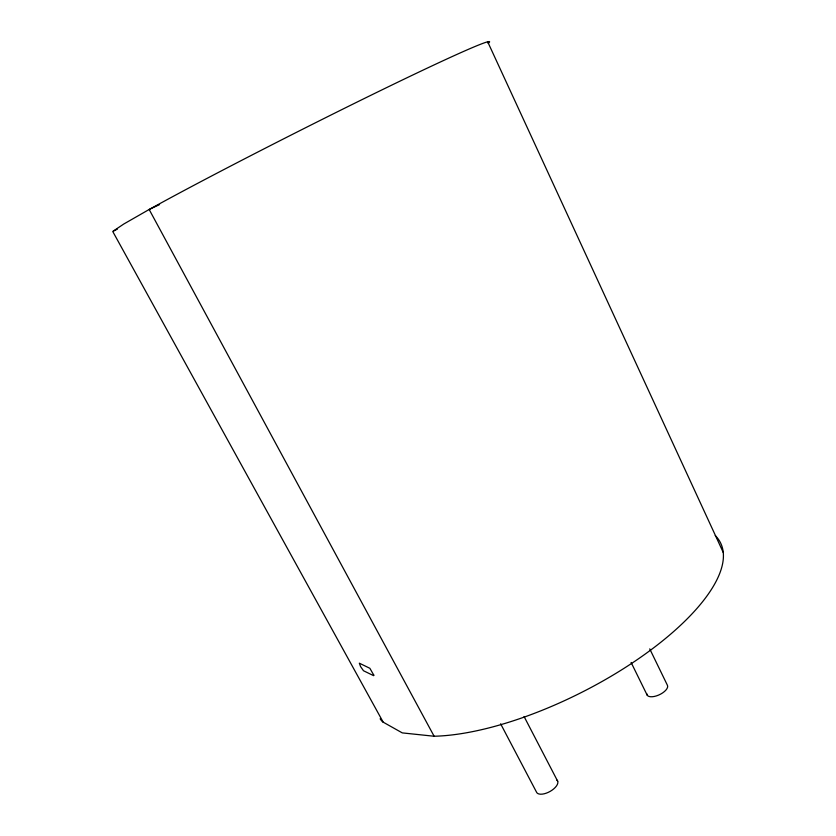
<?xml version="1.0" encoding="UTF-8"?>
<svg xmlns="http://www.w3.org/2000/svg" width="836" height="836" viewBox="0 0 836 836"><rect width="100%" height="100%" fill="white"/><g stroke="black" fill="none" stroke-linecap="round" stroke-linejoin="round"><path stroke-width="1.25" d="M113.884 230.872L117.374 229.137M159.571 204.58L149.163 209.481L123.749 224.038L112.724 231.447L383.191 722.168M715.25 535.573A191.747 71.06 -26.8 0 1 644.452 654.598A191.747 71.06 -26.8 0 1 434.124 736.244L402.273 732.89L382.543 721.802A191.747 71.06 -26.8 0 1 380.119 718.814M434.124 736.244L149.163 209.481A211.414 6.186 -26.8 0 1 370.818 95.314A211.414 6.186 -26.8 0 1 488.172 43.378M500.618 723.798L536.367 791.849A11.944 5.674 -28.7 0 0 550.255 791.326A11.944 5.674 -28.7 0 0 556.87 780.072M524.078 716.536L557.716 781.284M631.107 662.457L647.158 695.124M649.729 648.872L667.337 685.123A11.276 5.058 -25.2 0 1 658.549 695.113A11.276 5.058 -25.2 0 1 646.845 693.817M487.681 41.8L723.276 552.523M373.796 675.133L373.619 675.666L363.493 670.744L360.546 666.532L359.334 663.178L369.857 668.288L373.796 675.133"/></g></svg>
